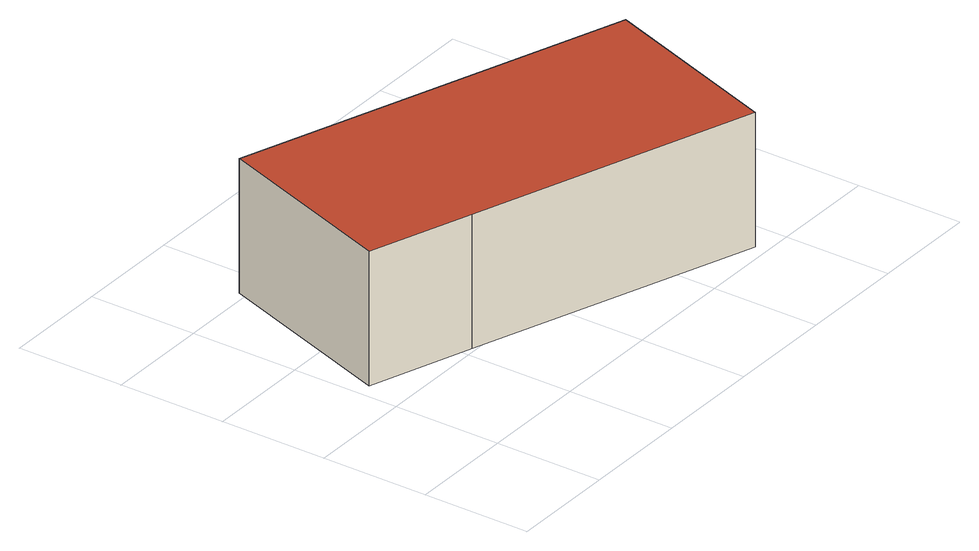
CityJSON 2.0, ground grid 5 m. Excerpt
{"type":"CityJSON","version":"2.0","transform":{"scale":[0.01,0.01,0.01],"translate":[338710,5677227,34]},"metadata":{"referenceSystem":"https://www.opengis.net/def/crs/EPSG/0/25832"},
"CityObjects":{
"building1":{"type":"Building","attributes":{"Gemeindeschluessel":"05162024","function":"31001_2100","roofType":"1000","measuredHeight":6.26},"address":[{"country":"Germany","locality":"Neuss","thoroughfareNumber":"1","thoroughfareName":"Alfred-Pierburg-Straße","postcode":"41460"}],"geometry":[{"type":"Solid","lod":"2","boundaries":[[[[0,1,2,3]],[[4,5,1,0]],[[6,7,5,4]],[[8,9,7,6]],[[3,2,9,8]],[[6,4,0,3,8]],[[1,5,7,9,2]]]],"semantics":{"surfaces":[{"type":"WallSurface"},{"type":"RoofSurface"},{"type":"GroundSurface"}],"values":[[0,0,0,0,0,1,2]]}}]}
},
"vertices":[
[370,1534,715],[370,1534,89],[74,684,89],[74,684,715],[2164,907,715],[2164,907,89],[1867,57,715],[1867,57,89],[553,518,715],[553,518,89]
]}
